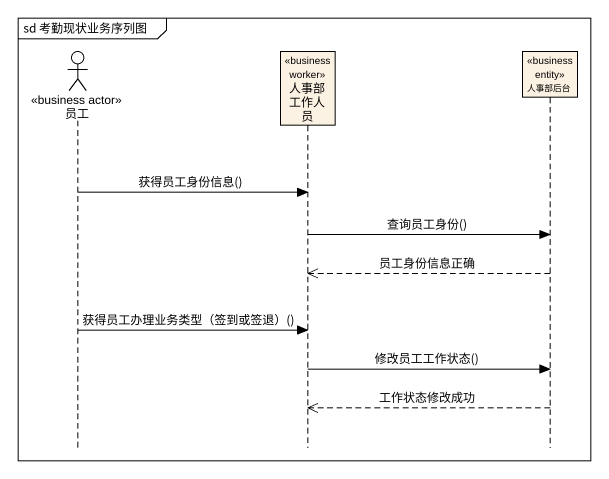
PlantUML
@startuml
mainframe sd 考勤现状业务序列图
hide footbox
actor 员工 <<business actor>>
participant 人事部工作人员 <<business worker>>
participant 人事部后台 <<business entity>>

员工 -> 人事部工作人员 : 获得员工身份信息()
人事部工作人员 -> 人事部后台 : 查询员工身份()
人事部后台 -->> 人事部工作人员 : 员工身份信息正确
员工 -> 人事部工作人员 : 获得员工办理业务类型（签到或签退）()
人事部工作人员 -> 人事部后台 : 修改员工工作状态()
人事部后台 -->> 人事部工作人员 : 工作状态修改成功
@enduml
